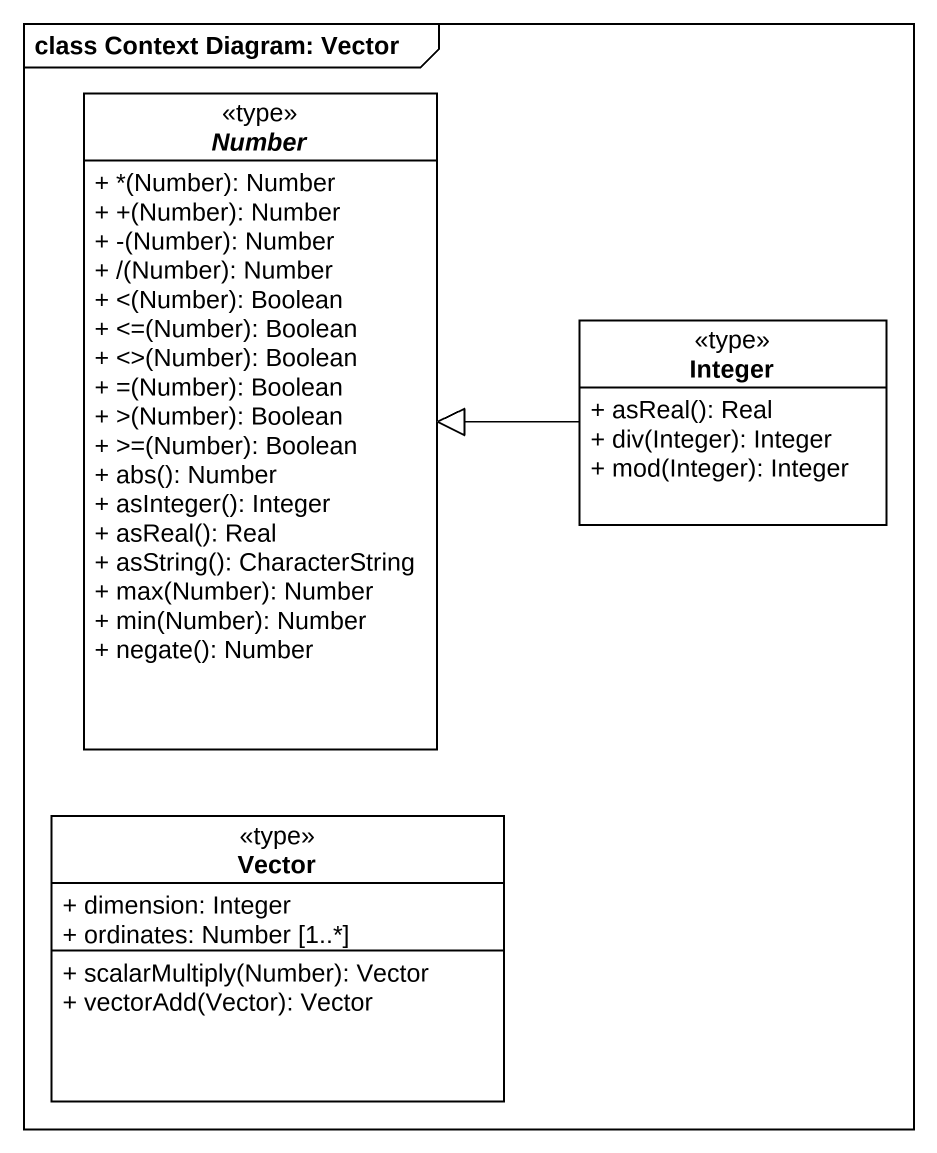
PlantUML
@startuml
mainframe class Context Diagram: Vector
hide circle
hide empty members
skinparam classAttributeIconSize 0
abstract class Number <<type>> {
  + *(Number): Number
  + +(Number): Number
  + -(Number): Number
  + /(Number): Number
  + <(Number): Boolean
  + <=(Number): Boolean
  + <>(Number): Boolean
  + =(Number): Boolean
  + >(Number): Boolean
  + >=(Number): Boolean
  + abs(): Number
  + asInteger(): Integer
  + asReal(): Real
  + asString(): CharacterString
  + max(Number): Number
  + min(Number): Number
  + negate(): Number
}
class Integer <<type>> {
  + asReal(): Real
  + div(Integer): Integer
  + mod(Integer): Integer
}
class Vector <<type>> {
  + dimension: Integer
  + ordinates: Number [1..*]
  + scalarMultiply(Number): Vector
  + vectorAdd(Vector): Vector
}
Integer -left-|> Number
@enduml
